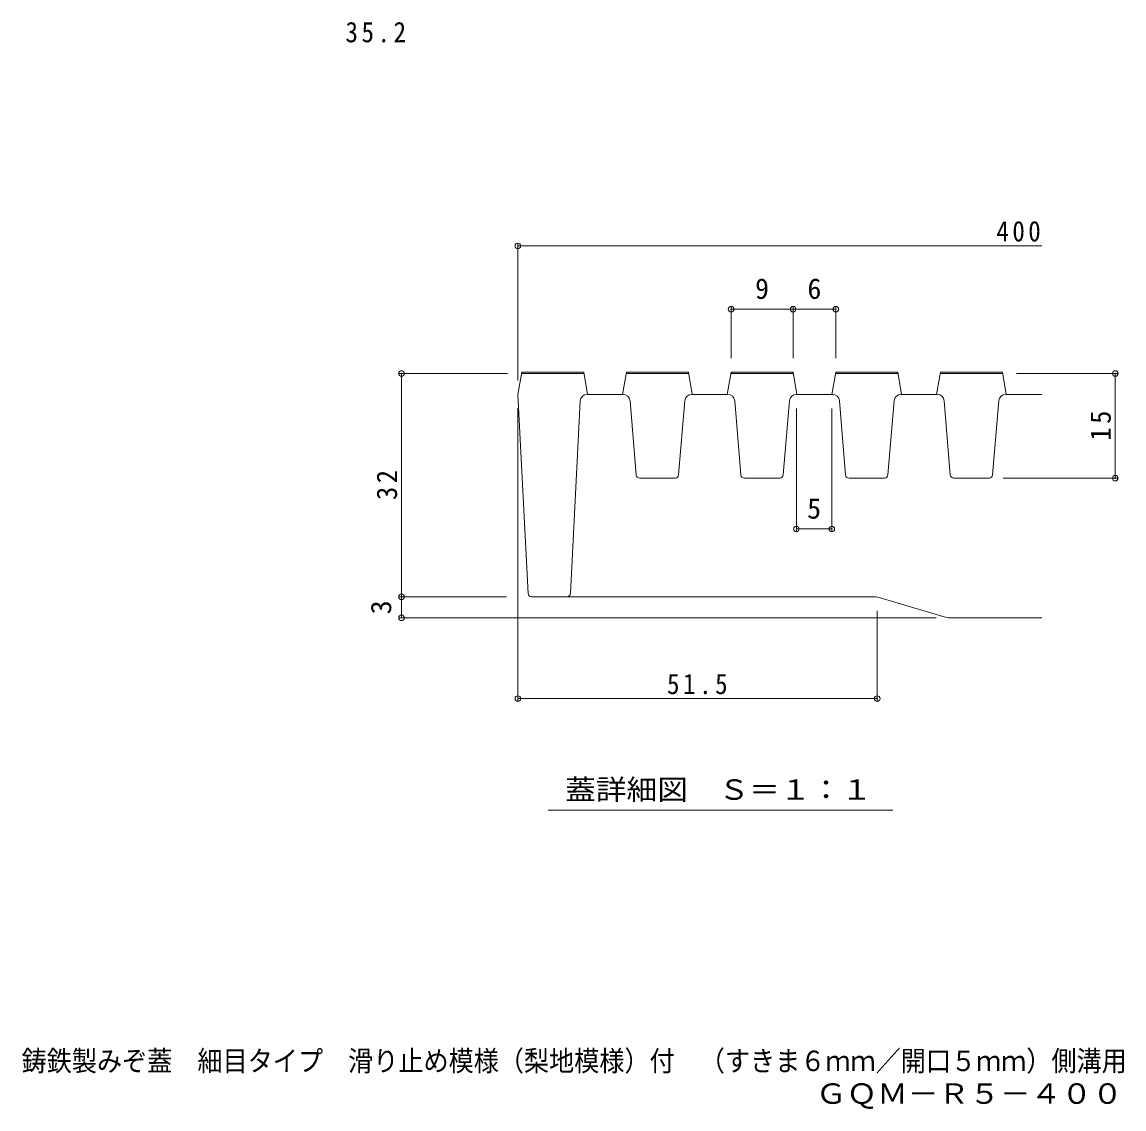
# Model space of a CAD drawing. Units: millimetres at full size, sheet at 1:5, with parts at other scales. Extents: x -1291 to 1380, y -976 to 962.
# Drawn here: x -180 to 609, y -976 to -197 of the extents above; entities that cross this region are included whole.
import ezdxf
from ezdxf.enums import TextEntityAlignment as Align

# ---------------------------------------------------------------- set-up
doc = ezdxf.new("R2010")
doc.units = ezdxf.units.MM
doc.header["$LTSCALE"] = 5
doc.header["$PDMODE"] = 32
doc.header["$PDSIZE"] = 4
for name, color, linetype, lineweight in [('E-4', 7, 'Continuous', 9), ('F-2_F-2ﾚｲﾔ', 3, 'Continuous', 9), ('F-4_F-4ﾚｲﾔ', 7, 'Continuous', 9), ('F-5_F-5ﾚｲﾔ', 2, 'Continuous', 9)]:
    doc.layers.add(name, color=color, linetype=linetype, lineweight=lineweight)
doc.styles.add('ＭＳ ゴシック', font='')
doc.styles.get('ＭＳ ゴシック').set_extended_font_data('MS Gothic')

msp = doc.modelspace()

# ---------------------------------------------------------------- linework, layer by layer
at = {"layer": 'F-2_F-2ﾚｲﾔ'}
for p, q in [((177.668, -448.122), (174.847, -464.122)), ((222.202, -449.122), (177.492, -449.122)), ((222.026, -448.122), (177.668, -448.122)), ((222.026, -448.122), (224.847, -464.122)), ((252.668, -448.122), (249.846, -464.122)), ((297.201, -449.122), (252.491, -449.122)), ((297.025, -448.122), (252.668, -448.122)), ((297.025, -448.122), (299.846, -464.122)), ((327.655, -448.122), (324.834, -464.122)), ((327.479, -449.122), (372.189, -449.122)), ((327.655, -448.122), (372.012, -448.122)), ((372.012, -448.122), (374.834, -464.122)), ((402.655, -448.122), (399.834, -464.122)), ((447.189, -449.122), (402.479, -449.122)), ((447.012, -448.122), (402.655, -448.122)), ((447.012, -448.122), (449.834, -464.122)), ((477.655, -448.122), (474.834, -464.122)), ((522.189, -449.122), (477.479, -449.122)), ((522.012, -448.122), (477.655, -448.122)), ((522.012, -448.122), (524.834, -464.122)), ((182.211, -606.751), (174.834, -464.122)), ((224.582, -464.122), (250.233, -464.122)), ((299.434, -464.122), (325.233, -464.122)), ((374.434, -464.122), (400.233, -464.122)), ((449.434, -464.122), (475.233, -464.122)), ((524.434, -464.122), (550.233, -464.122)), ((212.456, -606.751), (219.588, -468.863)), ((259.643, -521.829), (255.216, -468.706)), ((290.025, -521.829), (294.452, -468.706)), ((334.643, -521.829), (330.216, -468.706)), ((365.025, -521.829), (369.452, -468.706)), ((409.643, -521.829), (405.216, -468.706)), ((440.025, -521.829), (444.452, -468.706)), ((484.643, -521.829), (480.216, -468.706)), ((515.025, -521.829), (519.452, -468.706)), ((287.533, -524.122), (262.134, -524.122)), ((362.533, -524.122), (337.134, -524.122)), ((412.134, -524.122), (437.533, -524.122)), ((512.533, -524.122), (487.134, -524.122)), ((430.517, -609.122), (184.708, -609.122)), ((480.225, -623.489), (434.442, -609.754)), ((484.535, -624.122), (550.233, -624.122))]:
    msp.add_line(p, q, dxfattribs=at)
for centre, radius, start, end in [((224.582, -469.122), 5, 90, 177.03906), ((250.233, -469.122), 5, 4.76364, 90), ((299.434, -469.122), 5, 90, 175.23636), ((325.233, -469.122), 5, 4.76364, 90), ((374.434, -469.122), 5, 90, 175.23636), ((400.233, -469.122), 5, 4.76364, 90), ((449.434, -469.122), 5, 90, 175.23636), ((475.233, -469.122), 5, 4.76364, 90), ((524.434, -469.122), 5, 90, 175.23636), ((262.134, -521.622), 2.5, 184.76364, 270), ((287.533, -521.622), 2.5, 270, 355.23636), ((337.134, -521.622), 2.5, 184.76364, 270), ((362.533, -521.622), 2.5, 270, 355.23636), ((412.134, -521.622), 2.5, 184.76364, 270), ((437.533, -521.622), 2.5, 270, 355.23636), ((487.134, -521.622), 2.5, 184.76364, 270), ((512.533, -521.622), 2.5, 270, 355.23636), ((184.708, -606.622), 2.5, 182.96094, 270), ((209.96, -606.622), 2.5, 270, 357.03906), ((430.132, -624.122), 15, 88.52773, 90), ((430.132, -624.122), 15, 73.30076, 88.52773), ((484.535, -609.122), 15, 253.30076, 270)]:
    msp.add_arc(centre, radius, start, end, dxfattribs=at)
at = {"layer": 'F-4_F-4ﾚｲﾔ'}
for p, q in [((174.847, -356.283), (174.847, -454.122)), ((174.847, -357.783), (550.233, -357.783)), ((327.655, -401.594), (327.655, -438.122)), ((372.012, -401.594), (372.012, -438.122)), ((402.655, -401.594), (402.655, -438.122)), ((327.655, -403.094), (372.012, -403.094)), ((372.012, -403.094), (402.655, -403.094)), ((90.018, -449.122), (167.492, -449.122)), ((91.518, -609.122), (91.518, -449.122)), ((604.403, -449.122), (532.189, -449.122)), ((602.903, -449.122), (602.903, -524.122)), ((174.844, -683.514), (174.844, -474.058)), ((374.434, -562.006), (374.434, -474.122)), ((399.834, -562.006), (399.834, -474.122)), ((604.403, -524.122), (522.533, -524.122)), ((374.434, -560.506), (399.834, -560.506)), ((90.018, -609.122), (166.663, -609.122)), ((91.518, -609.122), (91.518, -624.122)), ((432.334, -683.514), (432.334, -619.122)), ((90.018, -624.122), (474.535, -624.122)), ((174.844, -682.014), (432.334, -682.014))]:
    msp.add_line(p, q, dxfattribs=at)
for p in [(174.847, -357.783), (327.655, -403.094), (372.012, -403.094), (402.655, -403.094), (91.518, -449.122), (602.903, -449.122), (602.903, -524.122), (374.434, -560.506), (399.834, -560.506), (91.518, -609.122), (91.518, -624.122), (174.844, -682.014), (432.334, -682.014)]:
    msp.add_point(p, dxfattribs=at)
at = {"layer": 'F-5_F-5ﾚｲﾔ', "color": 7}
msp.add_line((196.478, -761.955), (443.421, -761.955), dxfattribs=at)

# ---------------------------------------------------------------- texts
at = {"layer": 'E-4', "color": 2, "insert": (51.321, -212.171), "char_height": 14.66, "attachment_point": 7, "style": 'ＭＳ ゴシック'}
msp.add_mtext('\\T1.28;\\W0.9;35.2', dxfattribs=at)
at = {"layer": 'F-4_F-4ﾚｲﾔ', "color": 2, "style": 'ＭＳ ゴシック'}
for s, p in [('9', (344.834, -400.094)), ('6', (382.334, -400.094)), ('5', (382.134, -557.506))]:
    msp.add_text(s, height=14.66, dxfattribs=at).set_placement(p, align=Align.BOTTOM_LEFT)
msp.add_text('3', height=14.66, rotation=90, dxfattribs=at).set_placement((88.518, -621.622), align=Align.BOTTOM_LEFT)
at = {"layer": 'F-4_F-4ﾚｲﾔ', "color": 2, "char_height": 14.66, "attachment_point": 7, "style": 'ＭＳ ゴシック'}
for s, insert in [('\\T1.27;\\W0.9;400', (517.733, -354.783)), ('\\T1.28;\\W0.9;51.5', (281.714, -679.014))]:
    msp.add_mtext(s, dxfattribs=dict(at, insert=insert))
at = {"layer": 'F-4_F-4ﾚｲﾔ', "color": 2, "char_height": 14.66, "attachment_point": 7, "rotation": 90, "style": 'ＭＳ ゴシック'}
for s, insert in [('\\T1.27;\\W0.95;15', (599.903, -497.247)), ('\\T1.27;\\W0.95;32', (88.518, -539.747))]:
    msp.add_mtext(s, dxfattribs=dict(at, insert=insert))
at = {"layer": 'F-5_F-5ﾚｲﾔ', "style": 'ＭＳ ゴシック'}
for s, width, p in [('蓋詳細図\u3000Ｓ＝１：１', 1.1, (208.7, -758.862)), ('鋳鉄製みぞ蓋\u3000細目タイプ\u3000滑り止め模様（梨地模様）付\u3000（すきま６ｍｍ／開口５ｍｍ）側溝用', 0.9, (-180.697, -953.193)), ('ＧＱＭ－Ｒ５－４００', 1.1, (388.303, -976.612))]:
    msp.add_text(s, height=14.66, dxfattribs=dict(at, width=width)).set_placement(p, align=Align.BOTTOM_LEFT)

doc.saveas('drawing.dxf')
